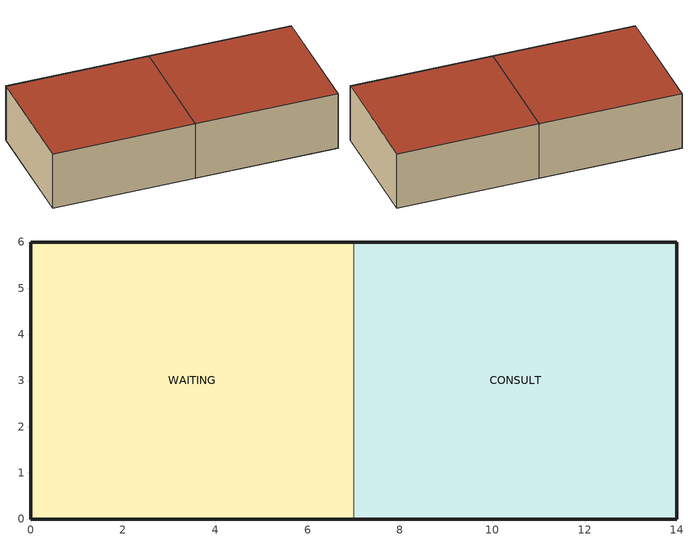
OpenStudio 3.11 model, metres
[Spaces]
WAITING
 floor ground: 0,0 7,0 7,6 0,6 z0
 wall outside: 7,0 0,0 0,6 7,6 z0:3
 wall to CONSULT: 7,6 7,0 z0:3
 roof outside: 0,6 7,6 7,0 0,0 z3
CONSULT
 floor ground: 7,0 14,0 14,6 7,6 z0
 wall outside: 7,6 14,6 14,0 7,0 z0:3
 roof outside: 7,6 14,6 14,0 7,0 z3
[Building]
CLI Consultation Suite
[BuildingStory]
01_CONSULT: Nominal Z Coordinate {m}=0
[ThermalZone] Use Ideal Air Loads=No
WAITING Zone; CONSULT Zone
[Sizing:Zone] Zone Cooling Design Supply Air Temperature Input Method=SupplyAirTemperature; Zone Cooling Design Supply Air Temperature {C}=14; Zone Cooling Design Supply Air Temperature Difference {deltaC}=11.11; Zone Heating Design Supply Air Temperature Input Method=SupplyAirTemperature; Zone Heating Design Supply Air Temperature {C}=40; Zone Heating Design Supply Air Temperature Difference {deltaC}=11.11; Zone Cooling Design Supply Air Humidity Ratio {kg-H2O/kg-air}=0.0085; Zone Heating Design Supply Air Humidity Ratio {kg-H2O/kg-air}=0.008; Cooling Design Air Flow Method=DesignDay; Heating Design Air Flow Method=DesignDay; Account for Dedicated Outdoor Air System=No; Dedicated Outdoor Air System Control Strategy=NeutralSupplyAir; Dedicated Outdoor Air Low Setpoint Temperature for Design {C}=autosize; Dedicated Outdoor Air High Setpoint Temperature for Design {C}=autosize; Zone Load Sizing Method=Sensible Load Only No Latent Load; Zone Latent Cooling Design Supply Air Humidity Ratio Input Method=HumidityRatioDifference; Zone Cooling Design Supply Air Humidity Ratio Difference {kgWater/kgDryAir}=0.005; Zone Latent Heating Design Supply Air Humidity Ratio Input Method=HumidityRatioDifference; Zone Humidification Design Supply Air Humidity Ratio Difference {kgWater/kgDryAir}=0.005; Sizing Option=Coincident; Heating Coil Sizing Method=None; Maximum Heating Capacity To Cooling Load Sizing Ratio {W/W}=1
WAITING Zone; CONSULT Zone
[Space] Building Story=01_CONSULT; Part of Total Floor Area=Yes
Name | Thermal Zone
WAITING | WAITING Zone
CONSULT | CONSULT Zone
